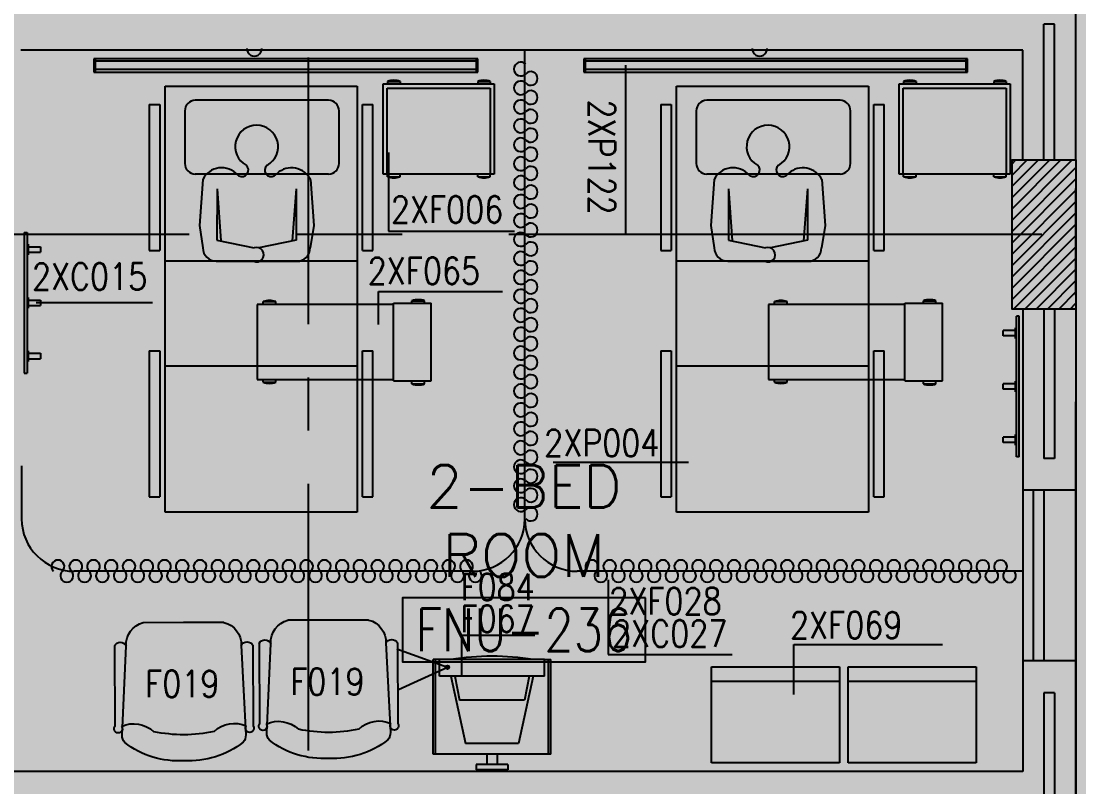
# Model space of a CAD drawing. Extents: x 88852.7 to 88945.7, y 39921.6 to 40001.1.
# Drawn here: x 88888.223 to 88893.184, y 39970.308 to 39973.901 of the extents above; entities that cross this region are included whole.
import ezdxf
from ezdxf.enums import TextEntityAlignment as Align

# ---------------------------------------------------------------- set-up
doc = ezdxf.new("R2010")
doc.units = 0
doc.header["$MEASUREMENT"] = 0
doc.linetypes.add('CENTER', pattern=[2, 1.25, -0.25, 0.25, -0.25])
doc.linetypes.add('CENTERX2', pattern=[4, 2.5, -0.5, 0.5, -0.5])
for name, color, linetype in [('A-TEXT', 7, 'CONTINUOUS'), ('AXES', 11, 'CENTERX2'), ('AXES1', 11, 'CENTER'), ('COL', 2, 'CONTINUOUS'), ('HAT', 8, 'CONTINUOUS'), ('INSUL', 4, 'CONTINUOUS'), ('MEDICAL', 4, 'CONTINUOUS'), ('NON-MEDICAL', 4, 'CONTINUOUS'), ('RM-BOX', 4, 'CONTINUOUS'), ('RM-NAME', 2, 'CONTINUOUS'), ('RM-NO', 2, 'CONTINUOUS'), ('WALL', 4, 'CONTINUOUS'), ('WIN', 3, 'CONTINUOUS')]:
    doc.layers.add(name, color=color, linetype=linetype)
doc.styles.add('ROMANS', font='ROMANS.shx', dxfattribs={"width": 0.6})
doc.dimstyles.new('DIM-OUT', dxfattribs={"dimscale": 0, "dimtxt": 0.24, "dimasz": 0.08, "dimexe": 0.02, "dimexo": 0.02, "dimgap": 0.05, "dimtad": 1, "dimdec": 0, "dimlfac": 1000, "dimzin": 0, "dimdsep": 46, "dimtxsty": 'ROMANS', "dimblk1": 'ARCHTICK', "dimblk2": 'ARCHTICK', "dimsah": 1, "dimcen": 0.01, "dimdle": 0.08, "dimclrd": 4, "dimclre": 4, "dimclrt": 2, "dimadec": 0, "dimazin": 0, "dimtp": 2, "dimtm": 2, "dimtfac": 0.114286, "dimtdec": 0, "dimtix": 1, "dimtmove": 2, "dimatfit": 3, "dimldrblk": 'ARCHTICK', "dimfxl": 0, "dimtolj": 1, "dimtzin": 0, "dimarcsym": 0})

# ---------------------------------------------------------------- blocks, each defined once
blk = doc.blocks.new('C11')
at = {"layer": 'HAT'}
h = blk.add_hatch(dxfattribs=at)
h.set_pattern_fill('ANSI31', color=256, scale=300, style=0)
h.set_pattern_definition([(45, (-248556.182, -75061.005), (-26.5165043, 26.5165043), [])])
h.paths.add_polyline_path([(300, 700), (0, 700), (0, 350), (300, 350)])
h.paths.add_polyline_path([(300, 350), (0, 350), (0, 0), (300, 0)])
at = {"layer": 'COL'}
blk.add_lwpolyline([(300, 700), (300, 0), (0, 0), (0, 700)], close=True, dxfattribs=at)
blk = doc.blocks.new('RM1')
at = {"layer": 'RM-BOX'}
blk.add_lwpolyline([(569.9, -200), (-569.9, -200), (-569.9, -500), (569.9, -500)], close=True, dxfattribs=at)
at = {"layer": 'RM-NAME', "style": 'ROMANS'}
for tag, p in [('ROOMNAME1', (0, 323.8)), ('ROOMNAME2', (0, 0))]:
    blk.add_attdef(tag, text='', height=200, dxfattribs=at).set_placement(p, align=Align.MIDDLE)
at = {"layer": 'RM-NO', "style": 'ROMANS', "width": 0.8}
blk.add_attdef('ROOMNO', text='', height=200, dxfattribs=at).set_placement((0, -350), align=Align.MIDDLE)

msp = doc.modelspace()

# ---------------------------------------------------------------- linework, layer by layer
at = {"layer": 'AXES'}
for p, q in [((88893.1703, 39921.6153), (88893.1703, 40000.0779)), ((88945.0103, 39972.8996), (88876.9703, 39972.8996))]:
    msp.add_line(p, q, dxfattribs=at)
at = {"layer": 'AXES1'}
msp.add_line((88889.5703, 39928.4796), (88889.5703, 39987.2996), dxfattribs=at)
msp.add_line((88889.5703, 39928.4796), (88889.5703, 39987.2996), dxfattribs=at)
at = {"layer": 'INSUL'}
for p, q in [((88893.0703, 39973.8871), (88893.0203, 39973.8871)), ((88893.0203, 39973.2496), (88893.0203, 39973.8871)), ((88893.0703, 39973.2496), (88893.0703, 39973.8871)), ((88893.0203, 39972.5496), (88893.0203, 39971.8496)), ((88893.0703, 39972.5496), (88893.0703, 39971.8496)), ((88893.0703, 39971.8496), (88893.0203, 39971.8496)), ((88893.0703, 39970.7496), (88893.0203, 39970.7496)), ((88893.0203, 39970.7496), (88893.0203, 39969.8496)), ((88893.0703, 39970.7496), (88893.0703, 39969.8496))]:
    msp.add_line(p, q, dxfattribs=at)
at = {"layer": 'MEDICAL'}
for p, q in [((88890.5851, 39971.5658), (88890.5851, 39973.7646)), ((88888.564, 39973.7246), (88888.564, 39973.6616)), ((88890.3644, 39973.7246), (88888.564, 39973.7246)), ((88888.5702, 39973.7246), (88888.5702, 39973.6616)), ((88890.3582, 39973.7131), (88888.5702, 39973.7131)), ((88890.3582, 39973.6616), (88890.3582, 39973.7246)), ((88890.3644, 39973.6616), (88890.3644, 39973.7246)), ((88892.6616, 39973.7246), (88890.8612, 39973.7246)), ((88890.8612, 39973.7246), (88890.8612, 39973.6616)), ((88890.8674, 39973.7246), (88890.8674, 39973.6616)), ((88892.6554, 39973.7131), (88890.8674, 39973.7131)), ((88892.6554, 39973.6616), (88892.6554, 39973.7246)), ((88892.6616, 39973.6616), (88892.6616, 39973.7246)), ((88888.564, 39973.6616), (88890.3644, 39973.6616)), ((88888.5702, 39973.6762), (88890.3582, 39973.6762)), ((88890.8612, 39973.6616), (88892.6616, 39973.6616)), ((88890.8674, 39973.6762), (88892.6554, 39973.6762)), ((88889.9412, 39973.6183), (88889.9412, 39973.6061)), ((88889.9412, 39973.6183), (88890.0003, 39973.6183)), ((88890.0003, 39973.6183), (88890.0003, 39973.6061)), ((88890.3639, 39973.6183), (88890.3639, 39973.6061)), ((88890.3639, 39973.6183), (88890.423, 39973.6183)), ((88890.423, 39973.6183), (88890.423, 39973.6061)), ((88892.3616, 39973.6183), (88892.3616, 39973.6061)), ((88892.3616, 39973.6183), (88892.4207, 39973.6183)), ((88892.4207, 39973.6183), (88892.4207, 39973.6061)), ((88892.7843, 39973.6183), (88892.8434, 39973.6183)), ((88892.7843, 39973.6183), (88892.7843, 39973.6061)), ((88892.8434, 39973.6183), (88892.8434, 39973.6061)), ((88888.8979, 39973.5963), (88889.7979, 39973.5963)), ((88888.8979, 39971.5963), (88888.8979, 39973.5963)), ((88889.7979, 39973.5963), (88889.7979, 39971.5963)), ((88889.9201, 39973.1829), (88889.9201, 39973.6061)), ((88889.9201, 39973.6061), (88890.4418, 39973.6061)), ((88889.9398, 39973.1829), (88889.9398, 39973.5865)), ((88889.9398, 39973.5865), (88890.4221, 39973.5865)), ((88890.4221, 39973.5865), (88890.4221, 39973.1829)), ((88890.4418, 39973.6061), (88890.4418, 39973.1829)), ((88891.2968, 39973.5963), (88892.1968, 39973.5963)), ((88891.2968, 39971.5963), (88891.2968, 39973.5963)), ((88892.1968, 39973.5963), (88892.1968, 39971.5963)), ((88892.3406, 39973.6061), (88892.8622, 39973.6061)), ((88892.3406, 39973.1829), (88892.3406, 39973.6061)), ((88892.3603, 39973.5865), (88892.8425, 39973.5865)), ((88892.3603, 39973.1829), (88892.3603, 39973.5865)), ((88892.8425, 39973.5865), (88892.8425, 39973.1829)), ((88892.8622, 39973.6061), (88892.8622, 39973.1829)), ((88889.6648, 39973.5294), (88889.0395, 39973.5294)), ((88892.0636, 39973.5294), (88891.4383, 39973.5294)), ((88888.8237, 39973.5104), (88888.8237, 39972.8246)), ((88888.8237, 39973.5104), (88888.8729, 39973.5104)), ((88888.8729, 39973.5104), (88888.8729, 39972.8246)), ((88888.9903, 39973.4802), (88888.9903, 39973.2328)), ((88889.714, 39973.2328), (88889.714, 39973.4802)), ((88889.8229, 39972.8246), (88889.8229, 39973.5104)), ((88889.8229, 39973.5104), (88889.8722, 39973.5104)), ((88889.8722, 39972.8246), (88889.8722, 39973.5104)), ((88891.2225, 39973.5104), (88891.2225, 39972.8246)), ((88891.2225, 39973.5104), (88891.2718, 39973.5104)), ((88891.2718, 39973.5104), (88891.2718, 39972.8246)), ((88891.3891, 39973.4802), (88891.3891, 39973.2328)), ((88892.1128, 39973.2328), (88892.1128, 39973.4802)), ((88892.2218, 39973.5104), (88892.271, 39973.5104)), ((88892.2218, 39972.8246), (88892.2218, 39973.5104)), ((88892.271, 39972.8246), (88892.271, 39973.5104)), ((88889.6648, 39973.1836), (88889.0395, 39973.1836)), ((88890.4418, 39973.1829), (88889.9201, 39973.1829)), ((88889.9412, 39973.1708), (88889.9412, 39973.1829)), ((88889.9412, 39973.1708), (88890.0003, 39973.1708)), ((88890.0003, 39973.1708), (88890.0003, 39973.1829)), ((88890.3639, 39973.1708), (88890.3639, 39973.1829)), ((88890.3639, 39973.1708), (88890.423, 39973.1708)), ((88890.423, 39973.1708), (88890.423, 39973.1829)), ((88892.0636, 39973.1836), (88891.4383, 39973.1836)), ((88892.8622, 39973.1829), (88892.3406, 39973.1829)), ((88892.3616, 39973.1708), (88892.3616, 39973.1829)), ((88892.3616, 39973.1708), (88892.4207, 39973.1708)), ((88892.4207, 39973.1708), (88892.4207, 39973.1829)), ((88892.7843, 39973.1708), (88892.7843, 39973.1829)), ((88892.7843, 39973.1708), (88892.8434, 39973.1708)), ((88892.8434, 39973.1708), (88892.8434, 39973.1829)), ((88888.8237, 39972.8246), (88888.8729, 39972.8246)), ((88889.8229, 39972.8246), (88889.8722, 39972.8246)), ((88891.2225, 39972.8246), (88891.2718, 39972.8246)), ((88892.2218, 39972.8246), (88892.271, 39972.8246)), ((88888.8979, 39972.7759), (88889.7979, 39972.7759)), ((88891.2968, 39972.7759), (88892.1968, 39972.7759)), ((88889.9687, 39972.571), (88889.3289, 39972.571)), ((88889.3289, 39972.571), (88889.3289, 39972.2192)), ((88889.3577, 39972.5854), (88889.4168, 39972.5854)), ((88889.3577, 39972.571), (88889.3577, 39972.5854)), ((88889.4168, 39972.571), (88889.4168, 39972.5854)), ((88889.9687, 39972.5772), (88890.1458, 39972.5772)), ((88889.9687, 39972.213), (88889.9687, 39972.5772)), ((88890.0558, 39972.5891), (88890.1148, 39972.5891)), ((88890.0558, 39972.5772), (88890.0558, 39972.5891)), ((88890.1148, 39972.5772), (88890.1148, 39972.5891)), ((88890.1458, 39972.213), (88890.1458, 39972.5772)), ((88891.7277, 39972.571), (88891.7277, 39972.2192)), ((88892.3675, 39972.571), (88891.7277, 39972.571)), ((88891.7565, 39972.5854), (88891.8156, 39972.5854)), ((88891.7565, 39972.571), (88891.7565, 39972.5854)), ((88891.8156, 39972.571), (88891.8156, 39972.5854)), ((88892.3675, 39972.5772), (88892.5447, 39972.5772)), ((88892.3675, 39972.213), (88892.3675, 39972.5772)), ((88892.4546, 39972.5891), (88892.5136, 39972.5891)), ((88892.4546, 39972.5772), (88892.4546, 39972.5891)), ((88892.5136, 39972.5772), (88892.5136, 39972.5891)), ((88892.5447, 39972.213), (88892.5447, 39972.5772)), ((88888.8237, 39972.3546), (88888.8729, 39972.3546)), ((88888.8237, 39972.3546), (88888.8237, 39971.6688)), ((88888.8729, 39972.3546), (88888.8729, 39971.6688)), ((88889.8229, 39972.3546), (88889.8722, 39972.3546)), ((88889.8229, 39971.6688), (88889.8229, 39972.3546)), ((88889.8722, 39971.6688), (88889.8722, 39972.3546)), ((88891.2225, 39972.3546), (88891.2718, 39972.3546)), ((88891.2225, 39972.3546), (88891.2225, 39971.6688)), ((88891.2718, 39972.3546), (88891.2718, 39971.6688)), ((88892.2218, 39972.3546), (88892.271, 39972.3546)), ((88892.2218, 39971.6688), (88892.2218, 39972.3546)), ((88892.271, 39971.6688), (88892.271, 39972.3546)), ((88888.8979, 39972.2838), (88889.7979, 39972.2838)), ((88891.2968, 39972.2838), (88892.1968, 39972.2838)), ((88889.3289, 39972.2192), (88889.9687, 39972.2192)), ((88889.3577, 39972.2063), (88889.3577, 39972.2192)), ((88889.3577, 39972.2063), (88889.4168, 39972.2063)), ((88889.4168, 39972.2063), (88889.4168, 39972.2192)), ((88889.9687, 39972.213), (88890.1458, 39972.213)), ((88890.0558, 39972.1988), (88890.0558, 39972.213)), ((88890.0558, 39972.1988), (88890.1148, 39972.1988)), ((88890.1148, 39972.1988), (88890.1148, 39972.213)), ((88891.7277, 39972.2192), (88892.3675, 39972.2192)), ((88891.7565, 39972.2063), (88891.7565, 39972.2192)), ((88891.7565, 39972.2063), (88891.8156, 39972.2063)), ((88891.8156, 39972.2063), (88891.8156, 39972.2192)), ((88892.3675, 39972.213), (88892.5447, 39972.213)), ((88892.4546, 39972.1988), (88892.4546, 39972.213)), ((88892.4546, 39972.1988), (88892.5136, 39972.1988)), ((88892.5136, 39972.1988), (88892.5136, 39972.213)), ((88888.2248, 39971.8146), (88888.2248, 39971.5658)), ((88888.8237, 39971.6688), (88888.8729, 39971.6688)), ((88889.8229, 39971.6688), (88889.8722, 39971.6688)), ((88891.2225, 39971.6688), (88891.2718, 39971.6688)), ((88892.2218, 39971.6688), (88892.271, 39971.6688)), ((88889.7979, 39971.5963), (88888.8979, 39971.5963)), ((88892.1968, 39971.5963), (88891.2968, 39971.5963)), ((88890.339, 39971.3198), (88888.4709, 39971.3198)), ((88892.9248, 39971.3198), (88890.831, 39971.3198)), ((88890.2216, 39970.869), (88889.9848, 39970.9538)), ((88890.1851, 39970.9052), (88890.1555, 39970.9052)), ((88890.1555, 39970.4623), (88890.1555, 39970.9052)), ((88890.1654, 39970.4623), (88890.1654, 39970.9052)), ((88890.1851, 39970.8279), (88890.1851, 39970.9052)), ((88890.6772, 39970.9052), (88890.1851, 39970.9052)), ((88890.6772, 39970.8279), (88890.6772, 39970.9052)), ((88890.6772, 39970.9052), (88890.7067, 39970.9052)), ((88890.6969, 39970.4623), (88890.6969, 39970.9052)), ((88890.7067, 39970.4623), (88890.7067, 39970.9052)), ((88890.2216, 39970.869), (88889.9929, 39970.7642)), ((88890.6772, 39970.8279), (88890.1851, 39970.8279)), ((88890.2378, 39970.8279), (88890.3064, 39970.5115)), ((88890.2565, 39970.8279), (88890.2784, 39970.7154)), ((88890.6245, 39970.8279), (88890.5559, 39970.5115)), ((88890.6058, 39970.8279), (88890.5839, 39970.7154)), ((88890.5839, 39970.7154), (88890.2784, 39970.7154)), ((88890.5559, 39970.5115), (88890.3064, 39970.5115)), ((88890.7067, 39970.4623), (88890.1555, 39970.4623)), ((88890.4065, 39970.4623), (88890.4065, 39970.4131)), ((88890.4557, 39970.4623), (88890.4557, 39970.4131)), ((88890.3573, 39970.4131), (88890.3573, 39970.3886)), ((88890.505, 39970.4131), (88890.3573, 39970.4131)), ((88890.505, 39970.3886), (88890.3573, 39970.3886)), ((88890.505, 39970.4131), (88890.505, 39970.3886))]:
    msp.add_line(p, q, dxfattribs=at)
at = {"layer": 'MEDICAL', "const_width": 0.000738}
for points in [[(88889.9848, 39970.9538, 1), (88889.9841, 39970.9538, 1)], [(88889.9933, 39970.7642, 1), (88889.9926, 39970.7642, 1)]]:
    msp.add_lwpolyline(points, format="xyb", close=True, dxfattribs=at)
at = {"layer": 'MEDICAL'}
for radius in [0.00868, 0.00533]:
    msp.add_circle((88890.222, 39970.8694), radius, dxfattribs=at)
at = {"layer": 'MEDICAL', "color": 4}
for centre in [(88889.3163, 39973.7716), (88891.6867, 39973.7716)]:
    msp.add_arc(centre, 0.0348, 178.8759, 1.1241, dxfattribs=at)
at = {"layer": 'MEDICAL', "color": 15}
for centre, radius, start, end in [((88890.5663, 39973.6762), 0.0322, 43.5684, 316.4316), ((88890.613, 39973.6318), 0.0322, 223.5684, 136.4316), ((88890.5663, 39973.5874), 0.0322, 43.5684, 316.4316), ((88890.613, 39973.5429), 0.0322, 223.5684, 136.4316), ((88890.5663, 39973.4985), 0.0322, 43.5684, 316.4316), ((88890.613, 39973.4541), 0.0322, 223.5684, 136.4316), ((88890.5663, 39973.4096), 0.0322, 43.5684, 316.4316), ((88890.613, 39973.3652), 0.0322, 223.5684, 136.4316), ((88890.5663, 39973.3208), 0.0322, 43.5684, 316.4316), ((88890.5663, 39973.2319), 0.0322, 43.5684, 316.4316), ((88890.613, 39973.2763), 0.0322, 223.5684, 136.4316), ((88890.613, 39973.1875), 0.0322, 223.5684, 136.4316), ((88890.5663, 39973.143), 0.0322, 43.5684, 316.4316), ((88890.613, 39973.0986), 0.0322, 223.5684, 136.4316), ((88890.5663, 39973.0542), 0.0322, 43.5684, 316.4316), ((88890.613, 39973.0097), 0.0322, 223.5684, 136.4316), ((88890.5663, 39972.9653), 0.0322, 43.5684, 316.4316), ((88890.613, 39972.9209), 0.0322, 223.5684, 136.4316), ((88890.5663, 39972.8764), 0.0322, 43.5684, 316.4316), ((88890.5663, 39972.7876), 0.0322, 43.5684, 316.4316), ((88890.613, 39972.832), 0.0322, 223.5684, 136.4316), ((88890.613, 39972.7431), 0.0322, 223.5684, 136.4316), ((88890.5663, 39972.6987), 0.0322, 43.5684, 316.4316), ((88890.613, 39972.6543), 0.0322, 223.5684, 136.4316), ((88890.5663, 39972.6098), 0.0322, 43.5684, 316.4316), ((88890.613, 39972.5654), 0.0322, 223.5684, 136.4316), ((88890.5663, 39972.521), 0.0322, 43.5684, 316.4316), ((88890.613, 39972.4765), 0.0322, 223.5684, 136.4316), ((88890.5663, 39972.4321), 0.0322, 43.5684, 316.4316), ((88890.613, 39972.3877), 0.0322, 223.5684, 136.4316), ((88890.5663, 39972.3432), 0.0322, 43.5684, 316.4316), ((88890.613, 39972.2988), 0.0322, 223.5684, 136.4316), ((88890.5663, 39972.2544), 0.0322, 43.5684, 316.4316), ((88890.613, 39972.2099), 0.0322, 223.5684, 136.4316), ((88890.5663, 39972.1655), 0.0322, 43.5684, 316.4316), ((88890.613, 39972.1211), 0.0322, 223.5684, 136.4316), ((88890.5663, 39972.0766), 0.0322, 43.5684, 316.4316), ((88890.613, 39972.0322), 0.0322, 223.5684, 136.4316), ((88890.5663, 39971.9878), 0.0322, 43.5684, 316.4316), ((88890.613, 39971.9433), 0.0322, 223.5684, 136.4316), ((88890.5663, 39971.8989), 0.0322, 43.5684, 316.4316), ((88890.613, 39971.8545), 0.0322, 223.5684, 136.4316), ((88890.5663, 39971.81), 0.0322, 43.5684, 316.4316), ((88890.613, 39971.7656), 0.0322, 223.5684, 136.4316), ((88890.5663, 39971.7212), 0.0322, 43.5684, 316.4316), ((88890.613, 39971.6767), 0.0322, 223.5684, 136.4316), ((88890.5663, 39971.6323), 0.0322, 43.5684, 316.4316), ((88890.613, 39971.5879), 0.0322, 223.5684, 136.4316), ((88888.3951, 39971.3424), 0.0302, 313.5684, 226.4316), ((88888.4785, 39971.3424), 0.0302, 313.5684, 226.4316), ((88888.5618, 39971.3424), 0.0302, 313.5684, 226.4316), ((88888.6451, 39971.3424), 0.0302, 313.5684, 226.4316), ((88888.7284, 39971.3424), 0.0302, 313.5684, 226.4316), ((88888.8117, 39971.3424), 0.0302, 313.5684, 226.4316), ((88888.895, 39971.3424), 0.0302, 313.5684, 226.4316), ((88888.9783, 39971.3424), 0.0302, 313.5684, 226.4316), ((88889.0616, 39971.3424), 0.0302, 313.5684, 226.4316), ((88889.145, 39971.3424), 0.0302, 313.5684, 226.4316), ((88889.2283, 39971.3424), 0.0302, 313.5684, 226.4316), ((88889.3116, 39971.3424), 0.0302, 313.5684, 226.4316), ((88889.3949, 39971.3424), 0.0302, 313.5684, 226.4316), ((88889.4782, 39971.3424), 0.0302, 313.5684, 226.4316), ((88889.5615, 39971.3424), 0.0302, 313.5684, 226.4316), ((88889.6448, 39971.3424), 0.0302, 313.5684, 226.4316), ((88889.7282, 39971.3424), 0.0302, 313.5684, 226.4316), ((88889.8115, 39971.3424), 0.0302, 313.5684, 226.4316), ((88889.8948, 39971.3424), 0.0302, 313.5684, 226.4316), ((88889.9781, 39971.3424), 0.0302, 313.5684, 226.4316), ((88890.0614, 39971.3424), 0.0302, 313.5684, 226.4316), ((88890.1447, 39971.3424), 0.0302, 313.5684, 226.4316), ((88890.228, 39971.3424), 0.0302, 313.5684, 226.4316), ((88890.3113, 39971.3424), 0.0302, 313.5684, 226.4316), ((88890.8998, 39971.3424), 0.0302, 313.5684, 226.4316), ((88890.9831, 39971.3424), 0.0302, 313.5684, 226.4316), ((88891.0664, 39971.3424), 0.0302, 313.5684, 226.4316), ((88891.1498, 39971.3424), 0.0302, 313.5684, 226.4316), ((88891.2331, 39971.3424), 0.0302, 313.5684, 226.4316), ((88891.3164, 39971.3424), 0.0302, 313.5684, 226.4316), ((88891.3997, 39971.3424), 0.0302, 313.5684, 226.4316), ((88891.483, 39971.3424), 0.0302, 313.5684, 226.4316), ((88891.5663, 39971.3424), 0.0302, 313.5684, 226.4316), ((88891.6496, 39971.3424), 0.0302, 313.5684, 226.4316), ((88891.733, 39971.3424), 0.0302, 313.5684, 226.4316), ((88891.8163, 39971.3424), 0.0302, 313.5684, 226.4316), ((88891.8996, 39971.3424), 0.0302, 313.5684, 226.4316), ((88891.9829, 39971.3424), 0.0302, 313.5684, 226.4316), ((88892.0662, 39971.3424), 0.0302, 313.5684, 226.4316), ((88892.1495, 39971.3424), 0.0302, 313.5684, 226.4316), ((88892.2328, 39971.3424), 0.0302, 313.5684, 226.4316), ((88892.3161, 39971.3424), 0.0302, 313.5684, 226.4316), ((88892.3995, 39971.3424), 0.0302, 313.5684, 226.4316), ((88892.4828, 39971.3424), 0.0302, 313.5684, 226.4316), ((88892.5661, 39971.3424), 0.0302, 313.5684, 226.4316), ((88892.6502, 39971.3417), 0.0302, 313.5684, 226.4316), ((88892.7335, 39971.3417), 0.0302, 313.5684, 226.4316), ((88892.8168, 39971.3417), 0.0302, 313.5684, 226.4316), ((88888.4368, 39971.2986), 0.0302, 133.5684, 46.4316), ((88888.5201, 39971.2986), 0.0302, 133.5684, 46.4316), ((88888.6034, 39971.2986), 0.0302, 133.5684, 46.4316), ((88888.6867, 39971.2986), 0.0302, 133.5684, 46.4316), ((88888.77, 39971.2986), 0.0302, 133.5684, 46.4316), ((88888.8534, 39971.2986), 0.0302, 133.5684, 46.4316), ((88888.9367, 39971.2986), 0.0302, 133.5684, 46.4316), ((88889.02, 39971.2986), 0.0302, 133.5684, 46.4316), ((88889.1033, 39971.2986), 0.0302, 133.5684, 46.4316), ((88889.1866, 39971.2986), 0.0302, 133.5684, 46.4316), ((88889.2699, 39971.2986), 0.0302, 133.5684, 46.4316), ((88889.3532, 39971.2986), 0.0302, 133.5684, 46.4316), ((88889.4366, 39971.2986), 0.0302, 133.5684, 46.4316), ((88889.5199, 39971.2986), 0.0302, 133.5684, 46.4316), ((88889.6032, 39971.2986), 0.0302, 133.5684, 46.4316), ((88889.6865, 39971.2986), 0.0302, 133.5684, 46.4316), ((88889.7698, 39971.2986), 0.0302, 133.5684, 46.4316), ((88889.8531, 39971.2986), 0.0302, 133.5684, 46.4316), ((88889.9364, 39971.2986), 0.0302, 133.5684, 46.4316), ((88890.0197, 39971.2986), 0.0302, 133.5684, 46.4316), ((88890.1031, 39971.2986), 0.0302, 133.5684, 46.4316), ((88890.1864, 39971.2986), 0.0302, 133.5684, 46.4316), ((88890.2697, 39971.2986), 0.0302, 133.5684, 46.4316), ((88890.353, 39971.2986), 0.0302, 133.5684, 46.4316), ((88890.9415, 39971.2986), 0.0302, 133.5684, 46.4316), ((88891.0248, 39971.2986), 0.0302, 133.5684, 46.4316), ((88891.1081, 39971.2986), 0.0302, 133.5684, 46.4316), ((88891.1914, 39971.2986), 0.0302, 133.5684, 46.4316), ((88891.2747, 39971.2986), 0.0302, 133.5684, 46.4316), ((88891.358, 39971.2986), 0.0302, 133.5684, 46.4316), ((88891.4414, 39971.2986), 0.0302, 133.5684, 46.4316), ((88891.5247, 39971.2986), 0.0302, 133.5684, 46.4316), ((88891.608, 39971.2986), 0.0302, 133.5684, 46.4316), ((88891.6913, 39971.2986), 0.0302, 133.5684, 46.4316), ((88891.7746, 39971.2986), 0.0302, 133.5684, 46.4316), ((88891.8579, 39971.2986), 0.0302, 133.5684, 46.4316), ((88891.9412, 39971.2986), 0.0302, 133.5684, 46.4316), ((88892.0245, 39971.2986), 0.0302, 133.5684, 46.4316), ((88892.1079, 39971.2986), 0.0302, 133.5684, 46.4316), ((88892.1912, 39971.2986), 0.0302, 133.5684, 46.4316), ((88892.2745, 39971.2986), 0.0302, 133.5684, 46.4316), ((88892.3578, 39971.2986), 0.0302, 133.5684, 46.4316), ((88892.4411, 39971.2986), 0.0302, 133.5684, 46.4316), ((88892.5244, 39971.2986), 0.0302, 133.5684, 46.4316), ((88892.6077, 39971.2986), 0.0302, 133.5684, 46.4316), ((88892.6918, 39971.2979), 0.0302, 133.5684, 46.4316), ((88892.7751, 39971.2979), 0.0302, 133.5684, 46.4316), ((88892.8584, 39971.2979), 0.0302, 133.5684, 46.4316)]:
    msp.add_arc(centre, radius, start, end, dxfattribs=at)
at = {"layer": 'MEDICAL'}
for centre, radius, start, end in [((88889.9707, 39973.5322), 0.091, 71.0754, 108.9246), ((88890.3935, 39973.5322), 0.091, 71.0754, 108.9246), ((88892.3912, 39973.5322), 0.091, 71.0754, 108.9246), ((88892.8139, 39973.5322), 0.091, 71.0754, 108.9246), ((88889.0395, 39973.4802), 0.0492, 90, 180), ((88889.6648, 39973.4802), 0.0492, 0, 90), ((88891.4383, 39973.4802), 0.0492, 90, 180), ((88892.0636, 39973.4802), 0.0492, 0, 90), ((88889.0395, 39973.2328), 0.0492, 180, 270), ((88889.6648, 39973.2328), 0.0492, 270, 0), ((88891.4383, 39973.2328), 0.0492, 180, 270), ((88892.0636, 39973.2328), 0.0492, 270, 0), ((88889.9707, 39973.2569), 0.091, 251.0754, 288.9246), ((88890.3935, 39973.2569), 0.091, 251.0754, 288.9246), ((88892.3912, 39973.2569), 0.091, 251.0754, 288.9246), ((88892.8139, 39973.2569), 0.091, 251.0754, 288.9246), ((88889.3872, 39972.4993), 0.091, 71.0754, 108.9246), ((88890.0853, 39972.503), 0.091, 71.0754, 108.9246), ((88891.7861, 39972.4993), 0.091, 71.0754, 108.9246), ((88892.4841, 39972.503), 0.091, 71.0754, 108.9246), ((88889.3872, 39972.2924), 0.091, 251.0754, 288.9246), ((88890.0853, 39972.2849), 0.091, 251.0754, 288.9246), ((88891.7861, 39972.2924), 0.091, 251.0754, 288.9246), ((88892.4841, 39972.2849), 0.091, 251.0754, 288.9246), ((88888.4709, 39971.5658), 0.2461, 180, 270), ((88890.339, 39971.5658), 0.2461, 270, 0), ((88890.8311, 39971.5658), 0.2461, 180, 270), ((88890.4311, 39969.7353), 1.1858, 80.6153, 99.3847)]:
    msp.add_arc(centre, radius, start, end, dxfattribs=at)
at = {"layer": 'NON-MEDICAL'}
for p, q in [((88889.0741, 39973.1579), (88889.0586, 39972.9423)), ((88889.5798, 39973.1573), (88889.5948, 39972.9416)), ((88891.4729, 39973.1579), (88891.4574, 39972.9423)), ((88891.9786, 39973.1573), (88891.9936, 39972.9416)), ((88889.1412, 39973.1138), (88889.1409, 39972.874)), ((88889.1412, 39973.1138), (88889.1592, 39972.8701)), ((88889.5125, 39973.1134), (88889.4939, 39972.8697)), ((88889.5125, 39973.1134), (88889.5123, 39972.8736)), ((88891.54, 39973.1138), (88891.5398, 39972.874)), ((88891.54, 39973.1138), (88891.5581, 39972.8701)), ((88891.9114, 39973.1134), (88891.8928, 39972.8697)), ((88891.9114, 39973.1134), (88891.9111, 39972.8736)), ((88889.0586, 39972.9423), (88889.0751, 39972.8375)), ((88889.5948, 39972.9416), (88889.578, 39972.8369)), ((88891.4574, 39972.9423), (88891.474, 39972.8375)), ((88891.9936, 39972.9416), (88891.9768, 39972.8369)), ((88888.2373, 39972.9098), (88888.25, 39972.9098)), ((88888.2373, 39972.9098), (88888.2373, 39972.2494)), ((88888.25, 39972.9098), (88888.25, 39972.2494)), ((88889.1409, 39972.874), (88889.3153, 39972.8372)), ((88889.5123, 39972.8736), (88889.3381, 39972.8372)), ((88891.5398, 39972.874), (88891.7141, 39972.8372)), ((88891.9111, 39972.8736), (88891.737, 39972.8372)), ((88888.25, 39972.8546), (88888.255, 39972.8546)), ((88888.255, 39972.8546), (88888.255, 39972.8046)), ((88888.255, 39972.8423), (88888.3135, 39972.8423)), ((88888.255, 39972.8169), (88888.3135, 39972.8169)), ((88888.3135, 39972.8423), (88888.3135, 39972.8169)), ((88888.25, 39972.8046), (88888.255, 39972.8046)), ((88889.1379, 39972.7746), (88889.3118, 39972.7744)), ((88889.3416, 39972.7744), (88889.515, 39972.7741)), ((88891.5367, 39972.7746), (88891.7106, 39972.7744)), ((88891.7404, 39972.7744), (88891.9139, 39972.7741)), ((88888.25, 39972.6046), (88888.255, 39972.6046)), ((88888.255, 39972.6046), (88888.255, 39972.5546)), ((88888.255, 39972.5923), (88888.3135, 39972.5923)), ((88888.3135, 39972.5923), (88888.3135, 39972.5669)), ((88888.25, 39972.5546), (88888.255, 39972.5546)), ((88888.255, 39972.5669), (88888.3135, 39972.5669)), ((88892.9043, 39972.5165), (88892.8916, 39972.5165)), ((88892.8916, 39971.8561), (88892.8916, 39972.5165)), ((88892.9043, 39971.8561), (88892.9043, 39972.5165)), ((88892.8866, 39972.449), (88892.8281, 39972.449)), ((88892.8281, 39972.4236), (88892.8281, 39972.449)), ((88892.8866, 39972.4236), (88892.8281, 39972.4236)), ((88892.8916, 39972.4613), (88892.8866, 39972.4613)), ((88892.8866, 39972.4113), (88892.8866, 39972.4613)), ((88892.8916, 39972.4113), (88892.8866, 39972.4113)), ((88888.25, 39972.3546), (88888.255, 39972.3546)), ((88888.255, 39972.3546), (88888.255, 39972.3046)), ((88888.255, 39972.3423), (88888.3135, 39972.3423)), ((88888.3135, 39972.3423), (88888.3135, 39972.3169)), ((88888.25, 39972.3046), (88888.255, 39972.3046)), ((88888.255, 39972.3169), (88888.3135, 39972.3169)), ((88888.2373, 39972.2494), (88888.25, 39972.2494)), ((88892.8866, 39972.199), (88892.8281, 39972.199)), ((88892.8281, 39972.1736), (88892.8281, 39972.199)), ((88892.8866, 39972.1736), (88892.8281, 39972.1736)), ((88892.8866, 39972.1613), (88892.8866, 39972.2113)), ((88892.8916, 39972.2113), (88892.8866, 39972.2113)), ((88892.8916, 39972.1613), (88892.8866, 39972.1613)), ((88892.8866, 39971.949), (88892.8281, 39971.949)), ((88892.8281, 39971.9236), (88892.8281, 39971.949)), ((88892.8866, 39971.9236), (88892.8281, 39971.9236)), ((88892.8866, 39971.9113), (88892.8866, 39971.9613)), ((88892.8916, 39971.9613), (88892.8866, 39971.9613)), ((88892.8916, 39971.9113), (88892.8866, 39971.9113)), ((88892.9043, 39971.8561), (88892.8916, 39971.8561)), ((88891.461, 39970.4207), (88891.461, 39970.8707)), ((88891.461, 39970.8707), (88892.061, 39970.8707)), ((88892.061, 39970.8707), (88892.061, 39970.4207)), ((88892.1021, 39970.8707), (88892.7021, 39970.8707)), ((88892.1021, 39970.4207), (88892.1021, 39970.8707)), ((88892.7021, 39970.8707), (88892.7021, 39970.4207)), ((88891.461, 39970.8036), (88892.061, 39970.8036)), ((88892.1021, 39970.8036), (88892.7021, 39970.8036)), ((88892.061, 39970.4207), (88891.461, 39970.4207)), ((88892.7021, 39970.4207), (88892.1021, 39970.4207))]:
    msp.add_line(p, q, dxfattribs=at)
at = {"layer": 'NON-MEDICAL', "extrusion": (0, 0, -1)}
for p, q in [((88889.663, 39971.0905), (88889.4739, 39971.0898)), ((88889.8522, 39971.0911), (88889.663, 39971.0905)), ((88888.9844, 39971.0793), (88888.7952, 39971.0786)), ((88889.1736, 39971.0799), (88888.9844, 39971.0793)), ((88889.3391, 39970.9813), (88889.3404, 39970.6029)), ((88889.3751, 39970.5616), (88889.3932, 39970.9815)), ((88889.9336, 39970.9833), (88889.9546, 39970.5636)), ((88889.9877, 39970.9835), (88889.989, 39970.6052)), ((88888.6605, 39970.9701), (88888.6618, 39970.5917)), ((88888.6965, 39970.5504), (88888.7145, 39970.9703)), ((88889.255, 39970.9721), (88889.276, 39970.5524)), ((88889.3091, 39970.9723), (88889.3104, 39970.594))]:
    msp.add_line(p, q, dxfattribs=at)
at = {"layer": 'NON-MEDICAL'}
for centre, radius, start, end in [((88889.3271, 39973.3121), 0.1006, 299.236, 240.6286), ((88891.7259, 39973.3121), 0.1006, 299.236, 240.6286), ((88889.2586, 39973.2016), 0.0299, 240.832, 49.8886), ((88889.3954, 39973.2015), 0.0299, 129.976, 299.0326), ((88891.6574, 39973.2016), 0.0299, 240.832, 49.8886), ((88891.7942, 39973.2015), 0.0299, 129.976, 299.0326), ((88889.1634, 39973.1132), 0.0998, 41.4626, 153.4214), ((88889.2666, 39973.2163), 0.0466, 217.4577, 240.9818), ((88889.3874, 39973.2162), 0.0466, 298.8828, 322.4069), ((88889.4904, 39973.1129), 0.0998, 26.4431, 131.4207), ((88891.5622, 39973.1132), 0.0998, 41.4626, 153.4214), ((88891.6654, 39973.2163), 0.0466, 217.4577, 240.9818), ((88891.7862, 39973.2162), 0.0466, 298.8828, 322.4069), ((88891.8892, 39973.1129), 0.0998, 26.4431, 131.4207), ((88889.138, 39972.8374), 0.0629, 179.9323, 269.9323), ((88889.3268, 39972.805), 0.0341, 244.007, 109.6948), ((88889.5151, 39972.837), 0.0629, 269.9323, 359.9323), ((88891.5368, 39972.8374), 0.0629, 179.9323, 269.9323), ((88891.7256, 39972.805), 0.0341, 244.007, 109.6948), ((88891.9139, 39972.837), 0.0629, 269.9323, 359.9323)]:
    msp.add_arc(centre, radius, start, end, dxfattribs=at)
at = {"layer": 'NON-MEDICAL', "extrusion": (0, 0, -1)}
for centre, radius, start, end in [((-88889.5011, 39970.9853), 0.108, 357.9438, 75.4044), ((-88889.8257, 39970.9864), 0.108, 104.204, 181.6646), ((-88888.8225, 39970.9741), 0.108, 357.9438, 75.4044), ((-88889.1471, 39970.9752), 0.108, 104.204, 181.6646), ((-88888.6876, 39970.9561), 0.0304, 27.2255, 152.3828), ((-88889.2821, 39970.9582), 0.0304, 27.2255, 152.3828), ((-88889.3662, 39970.9673), 0.0304, 27.2255, 152.3828), ((-88889.9607, 39970.9694), 0.0304, 27.2255, 152.3828), ((-88888.6778, 39970.5806), 0.0195, 144.6483, 34.9601), ((-88888.7511, 39970.4695), 0.1352, 64.8807, 133.7718), ((-88889.2219, 39970.4711), 0.1352, 45.8366, 114.7277), ((-88889.2944, 39970.5827), 0.0195, 144.6483, 34.9601), ((-88889.3564, 39970.5918), 0.0195, 144.6483, 34.9601), ((-88889.4297, 39970.4807), 0.1352, 64.8807, 133.7718), ((-88889.9005, 39970.4823), 0.1352, 45.8366, 114.7277), ((-88889.9731, 39970.5939), 0.0195, 144.6483, 34.9601), ((-88888.7474, 39970.5487), 0.051, 320.2645, 1.892), ((-88888.9934, 39971.3031), 0.7509, 270.5476, 281.427), ((-88888.9739, 39971.303), 0.7509, 258.1814, 269.0607), ((-88889.225, 39970.5504), 0.051, 177.7164, 219.3439), ((-88889.426, 39970.5599), 0.051, 320.2645, 1.892), ((-88889.672, 39971.3143), 0.7509, 270.5476, 281.427), ((-88889.6525, 39971.3142), 0.7509, 258.1814, 269.0607), ((-88889.9037, 39970.5616), 0.051, 177.7164, 219.3439), ((-88888.9605, 39970.8419), 0.412, 266.3609, 307.7571), ((-88889.01, 39970.8421), 0.412, 231.8512, 273.2474), ((-88889.6391, 39970.8531), 0.412, 266.3609, 307.7571), ((-88889.6886, 39970.8532), 0.412, 231.8512, 273.2474)]:
    msp.add_arc(centre, radius, start, end, dxfattribs=at)
at = {"layer": 'WALL'}
for p, q in [((88893.1703, 39973.2496), (88893.1703, 39974.0996)), ((88892.9203, 39973.7646), (88888.2203, 39973.7646)), ((88892.9203, 39973.2496), (88892.9203, 39973.7646)), ((88892.9203, 39972.5496), (88892.9203, 39971.6996)), ((88893.1703, 39972.5496), (88893.1703, 39971.6996)), ((88893.1703, 39971.6996), (88892.9203, 39971.6996)), ((88892.9203, 39970.8996), (88892.9203, 39970.3796)), ((88893.1703, 39970.8996), (88892.9203, 39970.8996)), ((88893.1703, 39970.8996), (88893.1703, 39969.6996)), ((88892.9203, 39970.3796), (88886.2703, 39970.3796))]:
    msp.add_line(p, q, dxfattribs=at)
at = {"layer": 'WIN'}
for p, q in [((88892.9203, 39971.6996), (88892.9203, 39970.8996)), ((88892.9703, 39971.6996), (88892.9703, 39970.8996)), ((88893.0203, 39971.6996), (88893.0203, 39970.8996)), ((88893.1703, 39971.6996), (88893.1703, 39970.8996))]:
    msp.add_line(p, q, dxfattribs=at)

# ---------------------------------------------------------------- block references
at = {"layer": 'COL', "xscale": 0.001000000003841706, "yscale": 0.000999999996565748, "zscale": 0.001}
msp.add_blockref('C11', (88892.8703, 39972.5496), dxfattribs=at)
at = {"layer": 'RM-NO', "xscale": 0.001000000003841706, "yscale": 0.000999999996565748, "zscale": 0.001}
msp.add_blockref('RM1', (88890.581, 39971.3944), dxfattribs=at).add_auto_attribs({'ROOMNO': 'FNU-236', 'ROOMNAME2': 'ROOM', 'ROOMNAME1': '2-BED'})

# ---------------------------------------------------------------- texts
at = {"layer": 'A-TEXT', "color": 7, "ltscale": 400, "style": 'ROMANS', "width": 0.833974}
msp.add_text('2XP122', height=0.125, rotation=270, dxfattribs=at).set_placement((88890.8834, 39973.5331))
for s, p in [('2XF006', (88889.9567, 39972.9543)), ('2XF065', (88889.8478, 39972.6673)), ('2XC015', (88888.2732, 39972.6402)), ('2XP004', (88890.6756, 39971.8592)), ('F084', (88890.2836, 39971.1835)), ('2XF028', (88890.9808, 39971.1174)), ('F067', (88890.2828, 39971.0348)), ('2XF069', (88891.8288, 39971.005)), ('2XC027', (88890.9943, 39970.9646)), ('F019', (88888.8041, 39970.7296)), ('F019', (88889.4848, 39970.7393))]:
    msp.add_text(s, height=0.125, dxfattribs=at).set_placement(p)

# ---------------------------------------------------------------- leaders
at = {"layer": 'A-TEXT'}
for points in [[(88891.0571, 39973.695), (88891.0571, 39972.8973)], [(88889.9452, 39973.2839), (88889.9452, 39972.9162), (88890.5364, 39972.9162)], [(88889.8983, 39972.4773), (88889.8983, 39972.632), (88890.4803, 39972.632)], [(88888.2936, 39972.5805), (88888.8392, 39972.5805)], [(88891.3528, 39971.8301), (88890.7184, 39971.8301)], [(88890.9764, 39971.2802), (88890.9764, 39970.9289), (88891.5582, 39970.9289)], [(88890.2899, 39970.8277), (88890.2899, 39971.02), (88890.6323, 39971.02)], [(88891.8474, 39970.7414), (88891.8474, 39970.9767), (88892.5442, 39970.9767)]]:
    msp.add_leader(points, dimstyle='DIM-OUT', override={"dimscale": 1, "dimasz": 40}, dxfattribs=at)

doc.saveas('drawing.dxf')
